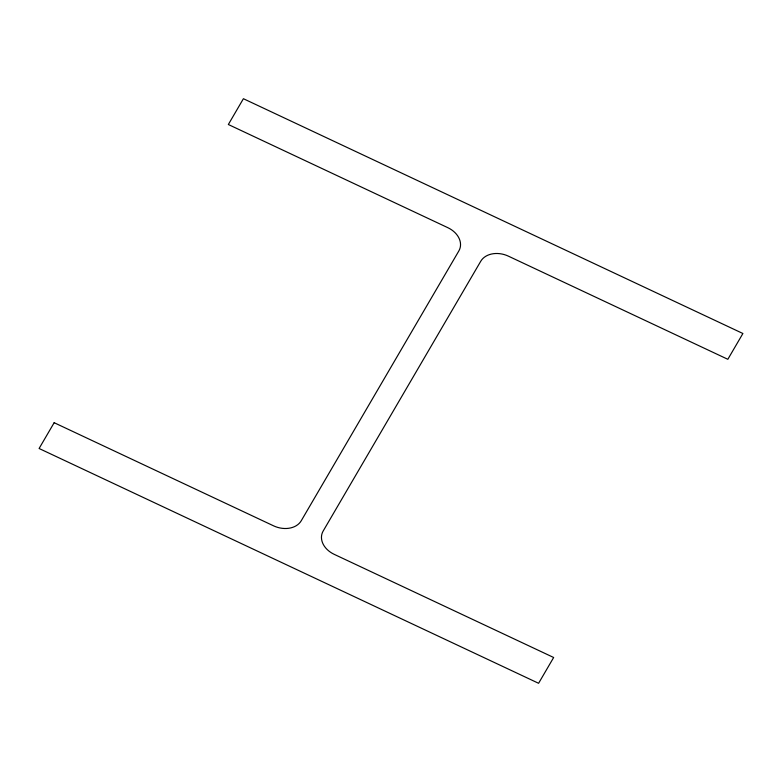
<?xml version="1.0" encoding="UTF-8"?>
<svg xmlns="http://www.w3.org/2000/svg" width="782" height="782" viewBox="0 0 782 782"><rect width="100%" height="100%" fill="white"/><g stroke="black" fill="none" stroke-linecap="round" stroke-linejoin="round"><path stroke-width="1.17" d="M54.163 422.7L39.1 448.497L538.593 683.292L553.656 657.496L334.207 554.34A21.485 16.285 18.1 0 1 323.162 531.046L480.754 261.247A21.485 16.285 18.1 0 1 508.378 256.144L727.837 359.3L742.9 333.503L243.407 98.708L228.344 124.504L447.793 227.66A21.485 16.285 18.1 0 1 458.839 250.954L301.246 520.753A21.485 16.285 18.1 0 1 273.622 525.856L54.163 422.7"/></g></svg>
